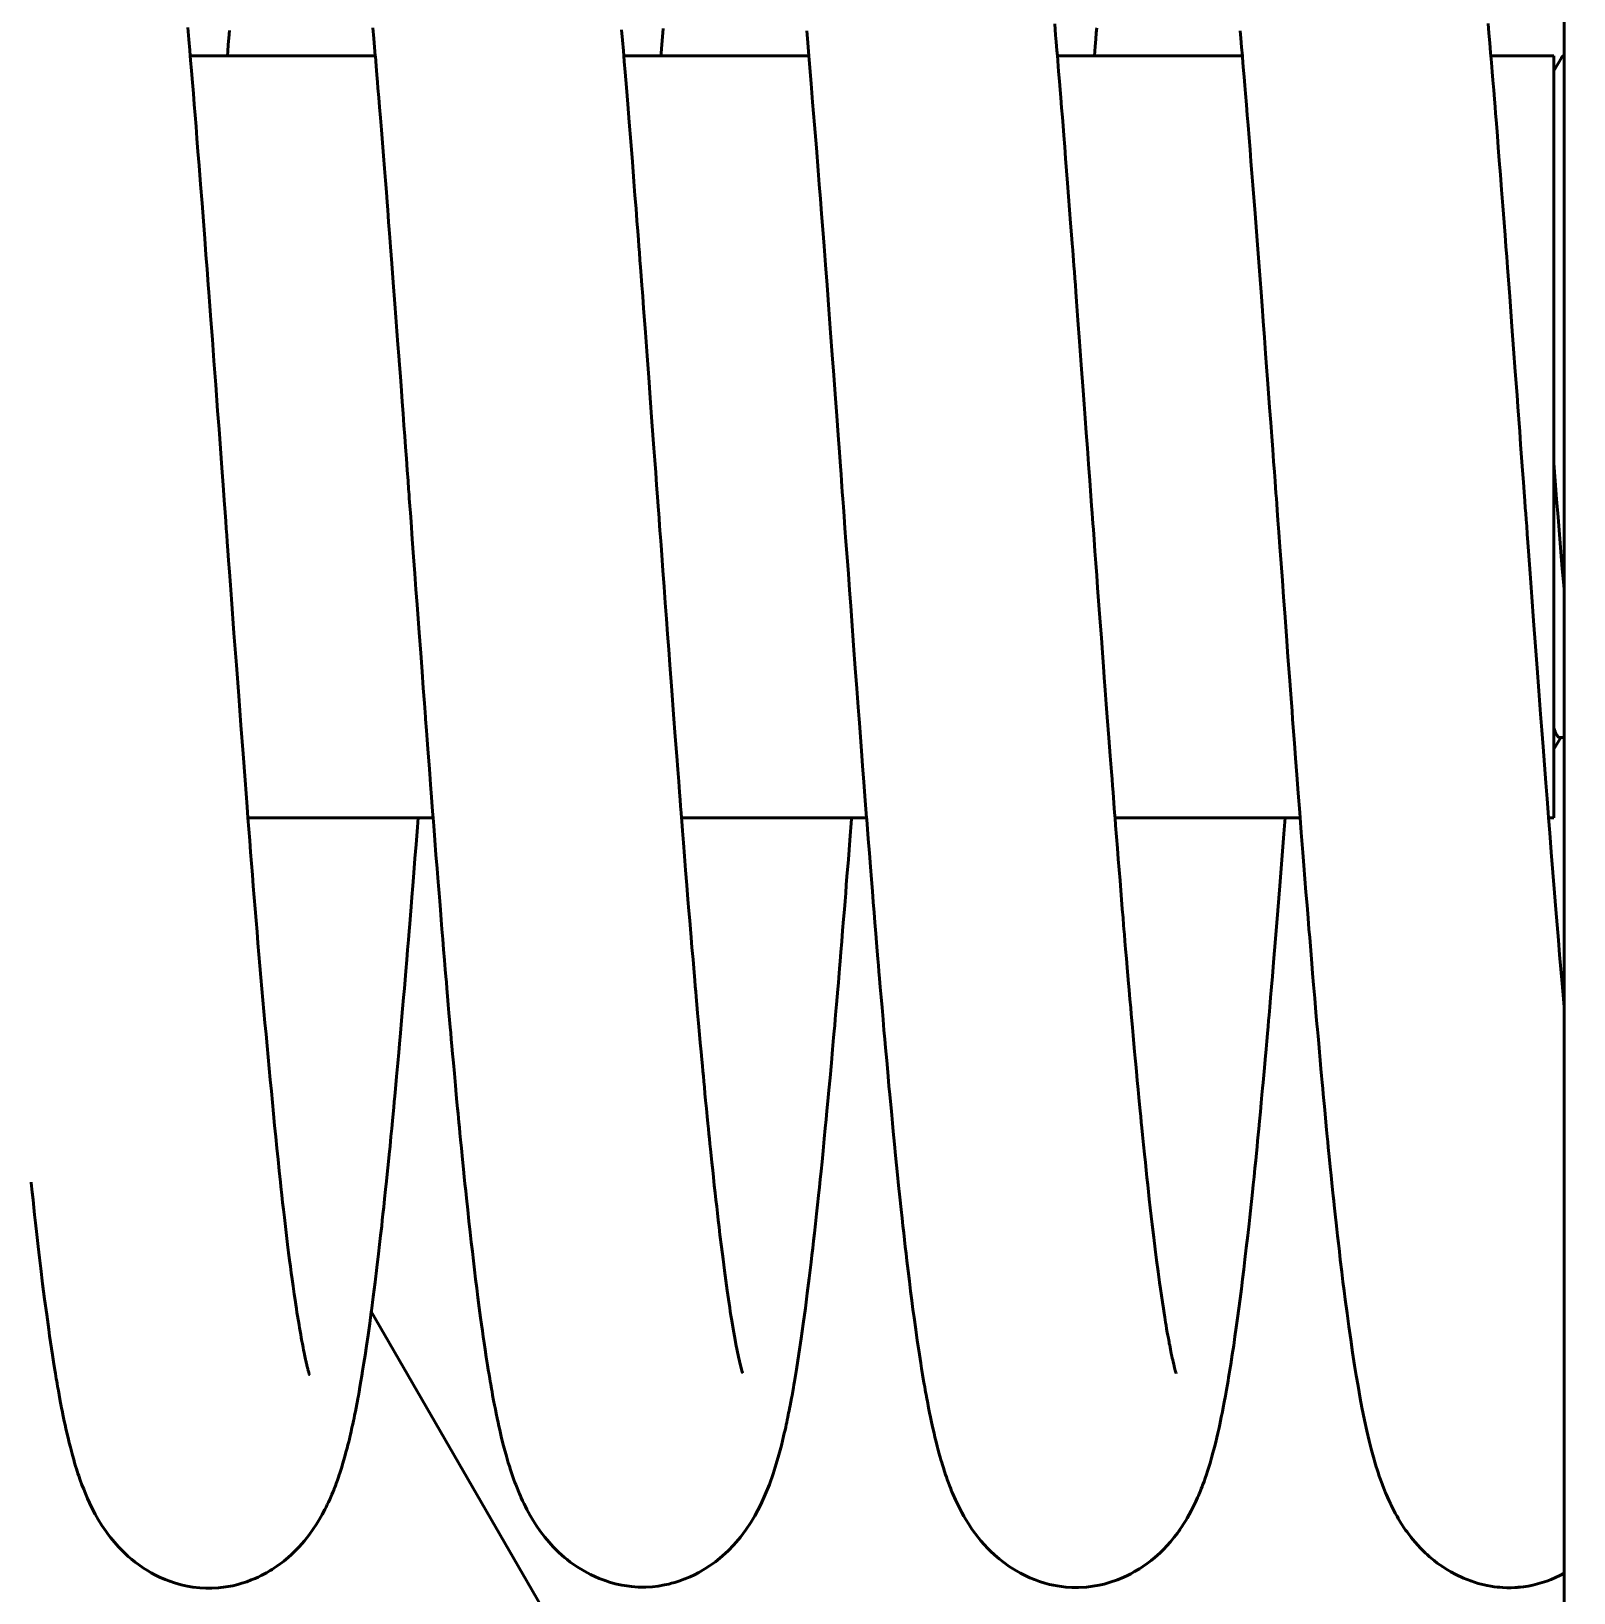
# Model space of a CAD drawing. Header units: millimetres. Extents: x 15 to 415, y 5 to 292.
# Drawn here: x 115.441 to 120.362, y 253.295 to 258.274 of the extents above; entities that cross this region are included whole.
import ezdxf

# ---------------------------------------------------------------- set-up
doc = ezdxf.new("R2010")
doc.units = ezdxf.units.MM
doc.layers.add('Annotations', color=7, linetype='Continuous')
doc.layers.add('Geometries', color=7, linetype='Continuous')
doc.styles.add('Shapr2', font='txt', dxfattribs={"height": 3.3495})
doc.dimstyles.new('ISO-25', dxfattribs={"dimtxt": 2.5, "dimasz": 2.5, "dimexe": 1.25, "dimexo": 0.625, "dimtad": 1, "dimtxsty": 'Standard', "dimcen": 2.5, "dimadec": 0, "dimazin": 0, "dimtfac": 1, "dimtmove": 0, "dimatfit": 3, "dimfxl": 1, "dimarcsym": 0})

# ---------------------------------------------------------------- blocks, each defined once
blk = doc.blocks.new('*D2')
at = {"layer": 'Annotations', "color": 0, "linetype": 'Continuous', "lineweight": 15}
for p, q in [((73.9656, 280.0186), (155.8998, 280.0186)), ((154.6498, 180.5226), (154.6498, 277.5186)), ((77.224, 178.0226), (155.8998, 178.0226))]:
    blk.add_line(p, q, dxfattribs=at)
at = {"layer": 'Annotations', "color": 0}
for points in [[(155.0665, 277.5186), (154.2332, 277.5186), (154.6498, 280.0186)], [(154.2332, 180.5226), (155.0665, 180.5226), (154.6498, 178.0226)]]:
    blk.add_solid(points, dxfattribs=at)
at = {"layer": 'Defpoints', "color": 0}
for p in [(73.3406, 280.0186), (154.6498, 280.0186), (76.599, 178.0226)]:
    blk.add_point(p, dxfattribs=at)
at = {"layer": 'Annotations', "color": 0, "lineweight": 15, "insert": (152.2751, 225.5824), "char_height": 3.3495, "attachment_point": 5, "rotation": 90, "style": 'Shapr2'}
blk.add_mtext('\\A1;102', dxfattribs=at)

msp = doc.modelspace()

# ---------------------------------------------------------------- linework, layer by layer
at = {"layer": 'Geometries', "linetype": 'Continuous', "lineweight": 40}
for p, q in [((120.3308, 262.481), (120.3308, 257.8722)), ((115.9485, 258.196), (116.0668, 258.196)), ((116.0668, 258.196), (116.5386, 258.196)), ((117.3314, 258.196), (117.4496, 258.196)), ((117.4496, 258.196), (117.9215, 258.196)), ((118.7143, 258.196), (118.8324, 258.196)), ((118.8324, 258.196), (119.3044, 258.196)), ((120.0972, 258.196), (120.2983, 258.196)), ((120.322, 258.1891), (120.2982, 258.1483)), ((120.2983, 258.1484), (120.2983, 258.196)), ((120.2983, 256.8973), (120.2983, 258.1484)), ((120.3308, 257.8722), (120.3308, 256.4934)), ((120.2983, 256.0525), (120.2983, 256.8973)), ((120.3308, 256.4934), (120.3308, 256.0227)), ((120.2983, 255.9854), (120.2983, 256.0525)), ((120.2983, 255.9854), (120.32, 256.0227)), ((120.3162, 256.0227), (120.32, 256.0227)), ((120.32, 256.0227), (120.3308, 256.0227)), ((120.3308, 256.0227), (120.3308, 255.1629)), ((120.2983, 255.766), (120.2983, 255.9854)), ((116.1327, 255.766), (116.6752, 255.766)), ((116.6752, 255.766), (116.7231, 255.766)), ((117.5154, 255.766), (118.0579, 255.766)), ((118.0579, 255.766), (118.106, 255.766)), ((118.8983, 255.766), (119.4408, 255.766)), ((119.4408, 255.766), (119.4888, 255.766)), ((120.2812, 255.766), (120.2983, 255.766)), ((120.3308, 255.1629), (120.3308, 253.3577)), ((116.526, 254.1918), (117.8902, 251.8288)), ((120.3308, 253.3577), (120.3308, 251.481))]:
    msp.add_line(p, q, dxfattribs=at)
at = {"layer": 'Geometries', "linetype": 'Continuous', "lineweight": 40, "flags": 128}
for points in [[(115.9485, 258.1963), (115.947, 258.2144), (115.9442, 258.2483), (115.9409, 258.2865)], [(116.0735, 258.2767), (116.0715, 258.2526), (116.0698, 258.232), (116.0679, 258.2098), (116.0668, 258.1965)], [(116.531, 258.2857), (116.534, 258.2508), (116.5363, 258.2241), (116.5386, 258.1961)], [(117.3314, 258.196), (117.3301, 258.2123), (117.3273, 258.246), (117.3245, 258.279)], [(117.4569, 258.2828), (117.4546, 258.2562), (117.4526, 258.2318), (117.4503, 258.2047), (117.4496, 258.1955)], [(117.9147, 258.2757), (117.9169, 258.251), (117.9215, 258.1961)], [(118.7143, 258.1967), (118.7129, 258.2129), (118.7107, 258.2401), (118.7089, 258.2614), (118.7058, 258.2984)], [(118.8398, 258.2856), (118.8384, 258.2688), (118.8368, 258.2493), (118.8349, 258.2262), (118.8324, 258.1961)], [(119.2976, 258.2755), (119.2996, 258.2522), (119.3021, 258.224), (119.3044, 258.196)], [(120.0972, 258.1959), (120.0964, 258.2059), (120.0938, 258.2373), (120.0912, 258.2687), (120.0886, 258.2987)], [(116.0076, 257.4419), (116.0058, 257.4657), (116.0021, 257.5158), (115.9986, 257.5618), (115.9947, 257.6131), (115.9904, 257.6689), (115.9859, 257.7266), (115.9814, 257.7858), (115.9767, 257.8461), (115.9731, 257.8908), (115.9698, 257.9324), (115.9668, 257.9709), (115.9639, 258.0069), (115.9612, 258.0412), (115.9583, 258.0763), (115.9555, 258.1107), (115.9525, 258.1476), (115.9497, 258.1822), (115.9485, 258.1963)], [(116.5386, 258.1961), (116.5388, 258.1946), (116.5414, 258.1634), (116.5437, 258.1358), (116.5456, 258.1124), (116.5472, 258.0929), (116.5497, 258.0632), (116.5522, 258.0325), (116.555, 257.998), (116.5581, 257.96), (116.5614, 257.9182), (116.5647, 257.877), (116.5679, 257.837), (116.571, 257.7982), (116.5739, 257.7612), (116.5764, 257.7294), (116.5782, 257.7053), (116.5798, 257.6858), (116.5813, 257.6658), (116.5831, 257.6427), (116.5851, 257.6165), (116.5874, 257.5872), (116.5915, 257.5333), (116.5961, 257.4728), (116.6011, 257.4057), (116.6044, 257.3632), (116.6077, 257.3183), (116.6109, 257.2755), (116.6136, 257.2397), (116.6158, 257.2102), (116.6176, 257.1858), (116.6196, 257.1585), (116.6219, 257.1275), (116.6245, 257.0928), (116.6272, 257.0557), (116.6301, 257.0168), (116.6326, 256.9831), (116.6351, 256.9483), (116.6378, 256.9122), (116.6405, 256.8749), (116.643, 256.8412), (116.645, 256.8139), (116.6462, 256.7969), (116.6472, 256.7838), (116.6479, 256.7741), (116.649, 256.76), (116.6505, 256.7387), (116.6526, 256.7103), (116.6567, 256.6548), (116.6608, 256.5989), (116.6647, 256.5454), (116.6684, 256.4945), (116.672, 256.4462), (116.6754, 256.4005), (116.6785, 256.3574), (116.6834, 256.2913), (116.6878, 256.2324), (116.6917, 256.1801), (116.6953, 256.1318), (116.6987, 256.0868), (116.6991, 256.0806)], [(117.3906, 257.4424), (117.389, 257.4635), (117.3866, 257.4945), (117.3846, 257.5216), (117.3828, 257.5448), (117.381, 257.5694), (117.3795, 257.588), (117.378, 257.6089), (117.3758, 257.6366), (117.3733, 257.6699), (117.3703, 257.7087), (117.367, 257.7511), (117.3636, 257.7952), (117.3587, 257.8576), (117.3536, 257.9226), (117.3487, 257.9846), (117.344, 258.042), (117.3398, 258.0945), (117.3357, 258.144), (117.3329, 258.178), (117.3314, 258.196)], [(117.9215, 258.1961), (117.9226, 258.1832), (117.9289, 258.1081), (117.9338, 258.0484), (117.9397, 257.9759), (117.9456, 257.9025), (117.9514, 257.8298), (117.9549, 257.7855), (117.9584, 257.7402), (117.9621, 257.6925), (117.966, 257.6423), (117.9701, 257.5889), (117.9746, 257.5296), (117.9796, 257.4642), (117.9854, 257.3868), (117.991, 257.3125), (117.9962, 257.2426), (118.0011, 257.1773), (118.0056, 257.1167), (118.0107, 257.0476), (118.0152, 256.9861), (118.0191, 256.9325), (118.0225, 256.887), (118.0243, 256.8626), (118.0258, 256.8413), (118.0272, 256.8233), (118.0284, 256.8061), (118.03, 256.7838), (118.0319, 256.7584), (118.0342, 256.7271), (118.0369, 256.69), (118.0401, 256.6469), (118.0437, 256.5979), (118.0476, 256.5448), (118.0514, 256.4925), (118.0551, 256.4424), (118.0586, 256.3947), (118.0645, 256.3153), (118.0699, 256.2433), (118.0747, 256.1785), (118.0791, 256.1192), (118.082, 256.081)], [(118.7733, 257.4436), (118.7718, 257.4642), (118.7701, 257.4868), (118.7685, 257.5076), (118.7671, 257.5266), (118.7658, 257.5437), (118.7646, 257.559), (118.7633, 257.576), (118.7617, 257.598), (118.7596, 257.625), (118.7568, 257.6621), (118.7535, 257.705), (118.7502, 257.7479), (118.7469, 257.7895), (118.7438, 257.8297), (118.7408, 257.8685), (118.7378, 257.9056), (118.735, 257.9418), (118.7325, 257.973), (118.7303, 258.0006), (118.7279, 258.0306), (118.7252, 258.0636), (118.7233, 258.0874), (118.721, 258.1148), (118.7185, 258.1456), (118.7157, 258.1798), (118.7143, 258.1967)], [(119.3044, 258.196), (119.3048, 258.1912), (119.3075, 258.1593), (119.31, 258.1295), (119.3123, 258.1018), (119.3144, 258.0763), (119.3174, 258.0395), (119.32, 258.0072), (119.3227, 257.9745), (119.3259, 257.9343), (119.3289, 257.8976), (119.3319, 257.8595), (119.3349, 257.8214), (119.3379, 257.7834), (119.3449, 257.6937), (119.3515, 257.6073), (119.3579, 257.5243), (119.361, 257.4832), (119.3641, 257.4423), (119.3674, 257.3984), (119.371, 257.35), (119.375, 257.2974), (119.3787, 257.247), (119.3819, 257.2046), (119.3849, 257.1637), (119.3881, 257.1205), (119.3915, 257.0748), (119.395, 257.0268), (119.3984, 256.9819), (119.4014, 256.9403), (119.4042, 256.9028), (119.4066, 256.8693), (119.4088, 256.84), (119.4103, 256.8199), (119.4116, 256.8016), (119.4129, 256.7841), (119.4141, 256.7672), (119.4156, 256.7476), (119.4179, 256.7159), (119.4207, 256.677), (119.4241, 256.6306), (119.4281, 256.5771), (119.4321, 256.5226), (119.4359, 256.4703), (119.4396, 256.4204), (119.445, 256.347), (119.45, 256.2793), (119.4547, 256.2172), (119.4589, 256.1604), (119.4629, 256.1064), (119.4648, 256.0811)], [(120.2812, 255.7658), (120.2799, 255.7828), (120.2764, 255.8271), (120.2725, 255.8778), (120.2681, 255.9354), (120.2637, 255.9924), (120.2596, 256.0463), (120.2558, 256.097), (120.2502, 256.1716), (120.2448, 256.2435), (120.2396, 256.313), (120.2336, 256.394), (120.2279, 256.4712), (120.2224, 256.5455), (120.2172, 256.617), (120.2152, 256.6443), (120.2132, 256.6711), (120.2114, 256.6959), (120.2098, 256.7176), (120.2084, 256.7362), (120.2071, 256.7543), (120.2054, 256.777), (120.2034, 256.8045), (120.201, 256.8368), (120.1983, 256.8739), (120.1953, 256.9155), (120.1922, 256.9572), (120.1892, 256.9979), (120.1863, 257.0376), (120.1834, 257.0763), (120.1807, 257.114), (120.1751, 257.1895), (120.1698, 257.2614), (120.1645, 257.3325), (120.1573, 257.4283), (120.1504, 257.5208), (120.1478, 257.5551), (120.1452, 257.5883), (120.1425, 257.6237), (120.1395, 257.6642), (120.1354, 257.7176), (120.1314, 257.7689), (120.1277, 257.817), (120.1241, 257.8619), (120.1209, 257.9035), (120.118, 257.9402), (120.1158, 257.9677), (120.1139, 257.9915), (120.1123, 258.0118), (120.1105, 258.0331), (120.1085, 258.0579), (120.1062, 258.0863), (120.1037, 258.1181), (120.1014, 258.1454), (120.099, 258.1748), (120.0972, 258.1959)], [(120.322, 258.1891), (120.3222, 258.1895), (120.3237, 258.1918), (120.3253, 258.1936), (120.3268, 258.1949), (120.3283, 258.1957), (120.3298, 258.196)], [(116.1326, 255.7664), (116.1299, 255.8018), (116.1233, 255.8868), (116.1169, 255.9705), (116.11, 256.0615), (116.1029, 256.1554), (116.0956, 256.253), (116.0879, 256.3555), (116.0799, 256.4636), (116.0766, 256.5082), (116.0736, 256.5502), (116.0708, 256.5871), (116.0685, 256.619), (116.0665, 256.6459), (116.0649, 256.6677), (116.0633, 256.6893), (116.0616, 256.7123), (116.0596, 256.7394), (116.0567, 256.7789), (116.0532, 256.8265), (116.0492, 256.8819), (116.0446, 256.9444), (116.0401, 257.0057), (116.0358, 257.064), (116.0296, 257.1472), (116.024, 257.2231), (116.0189, 257.2918), (116.0142, 257.3542), (116.0099, 257.4122), (116.0076, 257.4419)], [(117.5154, 255.7666), (117.5142, 255.7821), (117.5125, 255.8031), (117.5109, 255.8242), (117.5091, 255.8477), (117.5064, 255.8821), (117.5035, 255.9206), (117.5002, 255.963), (117.4954, 256.0258), (117.4902, 256.0957), (117.4844, 256.1725), (117.4782, 256.2546), (117.4747, 256.3027), (117.471, 256.3516), (117.4674, 256.4013), (117.4636, 256.4518), (117.4598, 256.5031), (117.456, 256.5551), (117.4524, 256.6039), (117.4501, 256.6354), (117.4482, 256.6616), (117.4467, 256.6824), (117.4455, 256.6979), (117.4449, 256.7063), (117.4444, 256.7127), (117.4438, 256.7221), (117.4428, 256.7351), (117.4411, 256.7588), (117.4388, 256.7894), (117.4361, 256.8268), (117.4331, 256.8674), (117.4302, 256.9066), (117.4274, 256.9446), (117.4212, 257.0289), (117.4156, 257.1059), (117.4108, 257.1708), (117.4057, 257.2398), (117.4002, 257.3136), (117.3943, 257.3919), (117.3916, 257.4285), (117.3906, 257.4424)], [(118.8983, 255.7665), (118.8978, 255.7728), (118.896, 255.7959), (118.8946, 255.8142), (118.8933, 255.8303), (118.8919, 255.8482), (118.8904, 255.868), (118.8887, 255.8897), (118.8869, 255.9134), (118.8831, 255.9635), (118.8787, 256.0212), (118.8737, 256.0868), (118.8705, 256.1292), (118.8672, 256.1736), (118.8641, 256.214), (118.8615, 256.2489), (118.8582, 256.2928), (118.8548, 256.3398), (118.851, 256.3906), (118.847, 256.4449), (118.8429, 256.4998), (118.8401, 256.5389), (118.8372, 256.578), (118.8343, 256.6171), (118.8316, 256.6543), (118.8293, 256.6852), (118.8279, 256.7048), (118.8267, 256.7203), (118.8255, 256.7375), (118.8237, 256.7616), (118.8214, 256.7927), (118.8178, 256.8421), (118.814, 256.8943), (118.8103, 256.9447), (118.8067, 256.9934), (118.8032, 257.0404), (118.7999, 257.0856), (118.7967, 257.1291), (118.7907, 257.2107), (118.7852, 257.2852), (118.7801, 257.3526), (118.7757, 257.4123), (118.7733, 257.4436)], [(120.3308, 256.4932), (120.3295, 256.508), (120.325, 256.5603), (120.3205, 256.6141), (120.316, 256.6692), (120.3114, 256.7255), (120.3068, 256.7829), (120.3023, 256.8412), (120.2982, 256.8973)], [(116.6991, 256.0806), (116.7018, 256.0451), (116.7041, 256.0147), (116.7062, 255.9863), (116.7082, 255.96), (116.7101, 255.9354), (116.7123, 255.9069), (116.7149, 255.8724), (116.718, 255.8319), (116.7215, 255.7867), (116.7231, 255.766)], [(118.082, 256.081), (118.0828, 256.0697), (118.0863, 256.0233), (118.0896, 255.9798), (118.0932, 255.9326), (118.0972, 255.8796), (118.1017, 255.8214), (118.106, 255.7661)], [(119.4648, 256.0811), (119.4668, 256.0545), (119.4706, 256.0046), (119.4742, 255.9567), (119.4783, 255.903), (119.4827, 255.8452), (119.4875, 255.7833), (119.4888, 255.766)], [(120.3162, 256.0227), (120.3146, 256.023), (120.313, 256.0239), (120.3113, 256.0253), (120.3095, 256.0273), (120.3077, 256.0299), (120.3057, 256.0333), (120.3038, 256.0373), (120.3018, 256.042), (120.3, 256.0473), (120.2983, 256.0533)], [(116.526, 254.1916), (116.5263, 254.1941), (116.5321, 254.2386), (116.5382, 254.2863), (116.5438, 254.3328), (116.549, 254.3762), (116.5524, 254.4058), (116.5557, 254.4349), (116.5591, 254.4648), (116.5611, 254.4832), (116.5632, 254.5026), (116.5657, 254.5252), (116.5684, 254.5512), (116.5716, 254.5817), (116.5744, 254.6078), (116.5766, 254.6298), (116.5788, 254.6506), (116.5808, 254.6706), (116.583, 254.6926), (116.5856, 254.7195), (116.5887, 254.7501), (116.5912, 254.7761), (116.5935, 254.8001), (116.5956, 254.8221), (116.5975, 254.8424), (116.5993, 254.861), (116.601, 254.8793), (116.6031, 254.9019), (116.6067, 254.9419), (116.6106, 254.9843), (116.6136, 255.0181), (116.6161, 255.0458), (116.6191, 255.0801), (116.6226, 255.12), (116.6259, 255.1578), (116.6289, 255.193), (116.6314, 255.2221), (116.6337, 255.2494), (116.6361, 255.2779), (116.639, 255.3131), (116.6417, 255.3455), (116.6443, 255.3775), (116.6466, 255.4051), (116.6485, 255.4285), (116.6507, 255.4563), (116.6529, 255.4828), (116.6553, 255.5131), (116.6582, 255.549), (116.6615, 255.5906), (116.6651, 255.6369), (116.6686, 255.6809), (116.6729, 255.7361), (116.6752, 255.7668)], [(116.7231, 255.766), (116.7251, 255.7409), (116.7286, 255.6949), (116.7323, 255.6488), (116.7357, 255.6049), (116.7381, 255.575), (116.7402, 255.5491), (116.742, 255.5261), (116.744, 255.5008), (116.7463, 255.4726), (116.7488, 255.4416), (116.7513, 255.4115), (116.7539, 255.3797), (116.7566, 255.3461), (116.7595, 255.312), (116.7619, 255.2831), (116.7638, 255.2601), (116.7653, 255.2426), (116.7671, 255.2218), (116.7691, 255.1977), (116.7714, 255.1705), (116.7737, 255.1445), (116.7756, 255.1225), (116.7776, 255.0992), (116.7792, 255.081), (116.781, 255.0609), (116.783, 255.0385), (116.7852, 255.0136), (116.7878, 254.9847), (116.7908, 254.9512), (116.7943, 254.9133), (116.7969, 254.8843), (116.7992, 254.8598), (116.8011, 254.8398), (116.8026, 254.8238), (116.804, 254.8089), (116.8054, 254.7946), (116.8069, 254.7785), (116.8086, 254.7613), (116.8107, 254.7394), (116.8133, 254.7126), (116.8169, 254.6769), (116.8199, 254.6464), (116.8224, 254.6221), (116.8247, 254.5996), (116.827, 254.5772), (116.8295, 254.5532), (116.8334, 254.5169), (116.8374, 254.4804), (116.8413, 254.445), (116.8449, 254.4131), (116.8482, 254.3841), (116.8517, 254.3536), (116.8552, 254.3249), (116.8587, 254.2956), (116.8622, 254.2671), (116.8661, 254.2366), (116.8703, 254.2044), (116.8745, 254.1724), (116.8775, 254.1509), (116.8803, 254.1307), (116.883, 254.1115), (116.8858, 254.0921), (116.8889, 254.0712), (116.8927, 254.0466), (116.8967, 254.0212), (116.8991, 254.0059), (116.9016, 253.9911), (116.9037, 253.9784), (116.9054, 253.9688), (116.9067, 253.9608), (116.9081, 253.9532), (116.9094, 253.9458), (116.911, 253.937), (116.913, 253.9258), (116.9161, 253.9089), (116.9192, 253.8931), (116.9216, 253.8808), (116.9243, 253.8673), (116.9273, 253.8526), (116.9304, 253.8381), (116.933, 253.8263), (116.9355, 253.8153), (116.938, 253.8045), (116.9406, 253.7932), (116.9438, 253.7801), (116.9478, 253.7644), (116.9518, 253.7493), (116.9556, 253.7354), (116.9593, 253.7224), (116.9629, 253.7102), (116.9664, 253.6988), (116.97, 253.6873), (116.9743, 253.6744), (116.9774, 253.6654), (116.9809, 253.6557), (116.9842, 253.6467), (116.9866, 253.6402), (116.9886, 253.635), (116.9907, 253.6299), (116.994, 253.6217), (116.9983, 253.6113), (117.0015, 253.6041), (117.0042, 253.5978), (117.0087, 253.5881), (117.0133, 253.5786), (117.0174, 253.5702), (117.0224, 253.5605), (117.0328, 253.5415), (117.0423, 253.5255), (117.0528, 253.509), (117.065, 253.4915), (117.0792, 253.4727), (117.0928, 253.4564), (117.0992, 253.4493), (117.1058, 253.4421), (117.1132, 253.4345), (117.1233, 253.4248), (117.1336, 253.4153), (117.1423, 253.4079), (117.1503, 253.4013), (117.1608, 253.3932), (117.1822, 253.3782), (117.2057, 253.3639), (117.2256, 253.3533), (117.2531, 253.3409), (117.2715, 253.3341), (117.2859, 253.3294), (117.3038, 253.3244), (117.3251, 253.3197), (117.3407, 253.3171), (117.3554, 253.3153), (117.3777, 253.3137), (117.4019, 253.3136), (117.423, 253.3149), (117.4413, 253.317), (117.4612, 253.3204), (117.4749, 253.3234), (117.4837, 253.3257), (117.4942, 253.3286), (117.5074, 253.3327), (117.5262, 253.3396), (117.5432, 253.3467), (117.5564, 253.3529), (117.5706, 253.3602), (117.5902, 253.3716), (117.605, 253.3811), (117.6238, 253.3946), (117.6375, 253.4054), (117.6642, 253.4293), (117.6825, 253.4481), (117.7032, 253.4724), (117.7211, 253.4963), (117.7362, 253.519), (117.7492, 253.5406), (117.7682, 253.5767), (117.7828, 253.6087), (117.7958, 253.6409), (117.8078, 253.6749), (117.8179, 253.7066), (117.826, 253.7351), (117.834, 253.7654), (117.8413, 253.7952), (117.8434, 253.8042), (117.8456, 253.8138), (117.8477, 253.8233), (117.8494, 253.8315), (117.851, 253.8385), (117.8528, 253.8473), (117.8546, 253.8558), (117.856, 253.8626), (117.8572, 253.8687), (117.8585, 253.8752), (117.8601, 253.8833), (117.862, 253.893), (117.8642, 253.9046), (117.8663, 253.9159), (117.8679, 253.9247), (117.8691, 253.9312), (117.8702, 253.9374), (117.8713, 253.9438), (117.8725, 253.9504), (117.8738, 253.958), (117.8757, 253.9691), (117.8778, 253.9819), (117.88, 253.9948), (117.8821, 254.0077), (117.8899, 254.0575), (117.8972, 254.1064), (117.9037, 254.1531), (117.9105, 254.2028), (117.9167, 254.251), (117.9226, 254.2983), (117.9289, 254.3501), (117.9315, 254.3724), (117.9341, 254.3945), (117.9367, 254.4172), (117.9395, 254.4421), (117.9428, 254.4714), (117.9463, 254.5033), (117.9494, 254.5327), (117.9525, 254.5621), (117.9553, 254.5885), (117.9579, 254.6132), (117.9606, 254.6397), (117.9636, 254.6693), (117.9671, 254.7043), (117.9709, 254.7433), (117.9741, 254.7767), (117.9768, 254.804), (117.9794, 254.8321), (117.9823, 254.8625), (117.9855, 254.8976), (117.9892, 254.9377), (117.9935, 254.9855), (117.9973, 255.0281), (118.0007, 255.0657), (118.0024, 255.0859), (118.0041, 255.1046), (118.0058, 255.1244), (118.0079, 255.1494), (118.0098, 255.171), (118.0119, 255.1955), (118.0139, 255.2197), (118.0157, 255.2403), (118.0171, 255.2575), (118.0183, 255.2711), (118.0195, 255.2855), (118.0214, 255.3094), (118.0238, 255.3383), (118.0266, 255.3722), (118.0294, 255.4067), (118.0324, 255.4431), (118.0349, 255.4744), (118.0371, 255.501), (118.0391, 255.5266), (118.0412, 255.5524), (118.0433, 255.5794), (118.0476, 255.6337), (118.0524, 255.6949), (118.0577, 255.7628), (118.0579, 255.7659)], [(117.71, 253.9967), (117.7099, 253.9968), (117.7098, 253.9973), (117.7096, 253.998), (117.7089, 254.0001), (117.7079, 254.0035), (117.7066, 254.0083), (117.7035, 254.0202), (117.7003, 254.0338), (117.6971, 254.0479), (117.693, 254.0679), (117.689, 254.0882), (117.6852, 254.1083), (117.6812, 254.131), (117.6756, 254.164), (117.6732, 254.1791), (117.6711, 254.1927), (117.6691, 254.2055), (117.6672, 254.2183), (117.6652, 254.2314), (117.6611, 254.2597), (117.6567, 254.2916), (117.6524, 254.3235), (117.6478, 254.3591), (117.6428, 254.398), (117.6381, 254.4369), (117.6352, 254.4608), (117.6325, 254.4838), (117.63, 254.5058), (117.6276, 254.5272), (117.6251, 254.5487), (117.6227, 254.571), (117.6201, 254.5944), (117.6173, 254.6206), (117.6149, 254.6425), (117.6123, 254.6671), (117.6099, 254.6902), (117.6078, 254.7103), (117.6061, 254.7274), (117.6045, 254.7432), (117.6029, 254.7587), (117.6014, 254.7742), (117.5996, 254.792), (117.5974, 254.8142), (117.5949, 254.8399), (117.5925, 254.8648), (117.5903, 254.8872), (117.5884, 254.9071), (117.5867, 254.9251), (117.5851, 254.9427), (117.5836, 254.9585), (117.582, 254.9752), (117.5801, 254.9958), (117.5779, 255.0205), (117.5753, 255.0485), (117.5729, 255.0753), (117.5697, 255.1117), (117.5668, 255.1435), (117.5644, 255.171), (117.5623, 255.1956), (117.5607, 255.2131), (117.5594, 255.229), (117.5577, 255.2484), (117.5556, 255.2734), (117.5521, 255.3141), (117.5488, 255.353), (117.5462, 255.3846), (117.544, 255.4111), (117.5416, 255.4391), (117.5391, 255.4702), (117.5361, 255.5063), (117.5324, 255.5517), (117.5286, 255.5993), (117.525, 255.6441), (117.5217, 255.6863), (117.5186, 255.7254), (117.5162, 255.7562), (117.5154, 255.7666)], [(118.106, 255.7661), (118.1064, 255.7611), (118.1112, 255.699), (118.1148, 255.6539), (118.1182, 255.6106), (118.1214, 255.5701), (118.1244, 255.5325), (118.1272, 255.4975), (118.1299, 255.4643), (118.1325, 255.4324), (118.1354, 255.397), (118.1377, 255.369), (118.14, 255.3411), (118.142, 255.3167), (118.1437, 255.2958), (118.1453, 255.2766), (118.1472, 255.2537), (118.1496, 255.2264), (118.1522, 255.1947), (118.1551, 255.1613), (118.1584, 255.1231), (118.1613, 255.0897), (118.1639, 255.0607), (118.1663, 255.0333), (118.1681, 255.0129), (118.1699, 254.9922), (118.1721, 254.9684), (118.1745, 254.9413), (118.1773, 254.911), (118.1798, 254.884), (118.1819, 254.8616), (118.1837, 254.8416), (118.1859, 254.8187), (118.1884, 254.7927), (118.1909, 254.7658), (118.1948, 254.7259), (118.1983, 254.6902), (118.2014, 254.659), (118.2045, 254.6285), (118.2081, 254.5936), (118.212, 254.5564), (118.2161, 254.5179), (118.2191, 254.4901), (118.2217, 254.4658), (118.2243, 254.443), (118.2268, 254.4204), (118.2293, 254.3986), (118.2317, 254.3774), (118.2345, 254.3538), (118.2382, 254.3222), (118.2422, 254.2893), (118.2463, 254.257), (118.2501, 254.227), (118.2538, 254.199), (118.2573, 254.1727), (118.2626, 254.1347), (118.2675, 254.1002), (118.2722, 254.0688), (118.2742, 254.0553), (118.2764, 254.0416), (118.2786, 254.0273), (118.2813, 254.0104), (118.2844, 253.9915), (118.2878, 253.9717), (118.2896, 253.9611), (118.2913, 253.9516), (118.2928, 253.943), (118.2942, 253.935), (118.2956, 253.9277), (118.2968, 253.9208), (118.298, 253.9143), (118.2996, 253.9063), (118.3037, 253.8847), (118.3068, 253.8691), (118.3096, 253.8557), (118.3131, 253.8393), (118.3173, 253.8203), (118.3209, 253.8041), (118.324, 253.7911), (118.3274, 253.7772), (118.331, 253.7631), (118.3343, 253.7503), (118.3376, 253.7383), (118.3387, 253.7341), (118.3405, 253.728), (118.3429, 253.7195), (118.3454, 253.7111), (118.3476, 253.7039), (118.3498, 253.6966), (118.3517, 253.6905), (118.3535, 253.6849), (118.3556, 253.6786), (118.3578, 253.672), (118.3603, 253.6649), (118.3633, 253.6563), (118.367, 253.6462), (118.3704, 253.6371), (118.3724, 253.632), (118.3741, 253.6278), (118.376, 253.6231), (118.3782, 253.6177), (118.3811, 253.6107), (118.3841, 253.6038), (118.3862, 253.599), (118.3895, 253.5915), (118.3944, 253.5812), (118.3997, 253.5704), (118.4052, 253.5595), (118.4098, 253.5509), (118.416, 253.5399), (118.4221, 253.5293), (118.4318, 253.5137), (118.4419, 253.4985), (118.4523, 253.4842), (118.4629, 253.4704), (118.4705, 253.4611), (118.4811, 253.4489), (118.4925, 253.4368), (118.5014, 253.4279), (118.5139, 253.4162), (118.5285, 253.4036), (118.5422, 253.3928), (118.5609, 253.3795), (118.5769, 253.3692), (118.5971, 253.3577), (118.614, 253.3491), (118.6267, 253.3433), (118.6412, 253.3373), (118.6574, 253.3315), (118.6739, 253.3263), (118.6891, 253.3223), (118.7018, 253.3194), (118.7138, 253.3171), (118.7409, 253.3135), (118.761, 253.3121), (118.782, 253.312), (118.8078, 253.3135), (118.8279, 253.316), (118.848, 253.3197), (118.8634, 253.3233), (118.8832, 253.3289), (118.9064, 253.3371), (118.9265, 253.3454), (118.9383, 253.3509), (118.9484, 253.3561), (118.9609, 253.3629), (118.9764, 253.3722), (118.9872, 253.3792), (119.0007, 253.3887), (119.0132, 253.3982), (119.0254, 253.4082), (119.0419, 253.423), (119.0535, 253.4343), (119.0634, 253.4447), (119.0753, 253.4581), (119.0872, 253.4726), (119.0925, 253.4794), (119.0973, 253.4859), (119.1015, 253.4917), (119.1035, 253.4945), (119.1053, 253.4971), (119.1074, 253.5001), (119.1102, 253.5044), (119.1182, 253.5165), (119.1237, 253.5255), (119.1286, 253.5338), (119.135, 253.545), (119.1414, 253.5568), (119.1469, 253.5676), (119.1522, 253.5783), (119.1559, 253.5863), (119.1616, 253.5989), (119.1643, 253.605), (119.1667, 253.6107), (119.1696, 253.6178), (119.1732, 253.6266), (119.176, 253.6338), (119.1778, 253.6386), (119.1795, 253.6431), (119.1822, 253.6503), (119.1859, 253.661), (119.1899, 253.6727), (119.1935, 253.6837), (119.1966, 253.6931), (119.2014, 253.7092), (119.2062, 253.7257), (119.2107, 253.7421), (119.2153, 253.7595), (119.2194, 253.7757), (119.2229, 253.7902), (119.2263, 253.8047), (119.2281, 253.813), (119.2301, 253.8217), (119.2323, 253.8316), (119.2348, 253.8437), (119.2373, 253.8553), (119.2391, 253.8644), (119.2407, 253.8725), (119.2435, 253.8864), (119.2467, 253.9033), (119.2504, 253.923), (119.254, 253.9427), (119.2569, 253.9596), (119.2588, 253.9709), (119.2607, 253.9819), (119.2626, 253.9934), (119.2648, 254.0068), (119.2675, 254.0237), (119.2724, 254.0549), (119.2768, 254.0841), (119.2809, 254.1125), (119.2851, 254.1415), (119.2892, 254.1712), (119.2932, 254.2016), (119.2973, 254.2326), (119.3014, 254.2643), (119.3053, 254.2956), (119.3089, 254.3257), (119.3128, 254.3585), (119.3171, 254.3948), (119.3216, 254.4341), (119.3257, 254.4714), (119.3281, 254.4927), (119.3303, 254.5132), (119.3324, 254.533), (119.3345, 254.5527), (119.3366, 254.5729), (119.339, 254.5961), (119.3417, 254.6214), (119.3444, 254.6488), (119.347, 254.674), (119.3492, 254.6967), (119.3512, 254.7171), (119.3532, 254.7366), (119.355, 254.7554), (119.3569, 254.7751), (119.3592, 254.7994), (119.362, 254.8285), (119.3647, 254.8576), (119.367, 254.8828), (119.369, 254.9041), (119.3707, 254.9224), (119.3728, 254.9456), (119.3749, 254.9689), (119.3773, 254.9954), (119.3803, 255.0291), (119.3825, 255.054), (119.3847, 255.0791), (119.3866, 255.1013), (119.3883, 255.1204), (119.3897, 255.1373), (119.3919, 255.1623), (119.3945, 255.1931), (119.3975, 255.228), (119.4002, 255.2605), (119.4028, 255.2913), (119.405, 255.3187), (119.407, 255.3428), (119.4123, 255.4065), (119.4175, 255.4708), (119.4238, 255.5499), (119.4304, 255.6327), (119.4368, 255.7148), (119.4408, 255.7661)], [(119.0933, 253.9951), (119.0932, 253.9953), (119.093, 253.9959), (119.093, 253.996), (119.093, 253.9961), (119.0928, 253.9966), (119.0925, 253.9976), (119.0916, 254.0007), (119.0905, 254.0043), (119.0895, 254.0082), (119.0883, 254.0128), (119.0869, 254.0181), (119.0854, 254.0246), (119.0837, 254.0317), (119.0823, 254.0379), (119.081, 254.0438), (119.0797, 254.0498), (119.0779, 254.0583), (119.0753, 254.0707), (119.0738, 254.0782), (119.0726, 254.0846), (119.0715, 254.0901), (119.0705, 254.0953), (119.0696, 254.1006), (119.0684, 254.1069), (119.0669, 254.1153), (119.0651, 254.1252), (119.063, 254.1373), (119.0611, 254.1484), (119.0596, 254.1576), (119.0582, 254.166), (119.0569, 254.1743), (119.0548, 254.1871), (119.0525, 254.202), (119.0495, 254.2216), (119.0463, 254.2436), (119.0432, 254.2649), (119.0404, 254.285), (119.0357, 254.3199), (119.0309, 254.3563), (119.0265, 254.3911), (119.0219, 254.4281), (119.0169, 254.4701), (119.0139, 254.496), (119.0107, 254.5233), (119.0077, 254.5501), (119.0051, 254.5741), (119.0026, 254.5965), (119.0002, 254.6193), (118.9976, 254.643), (118.9951, 254.6674), (118.9923, 254.6942), (118.9892, 254.724), (118.986, 254.7555), (118.9838, 254.7775), (118.982, 254.7963), (118.9802, 254.814), (118.9784, 254.8324), (118.9765, 254.8521), (118.9744, 254.8745), (118.9719, 254.9002), (118.9692, 254.9292), (118.9666, 254.957), (118.9644, 254.9805), (118.9626, 255.0005), (118.9607, 255.0213), (118.9585, 255.0456), (118.956, 255.0725), (118.9538, 255.0976), (118.9518, 255.1203), (118.95, 255.1405), (118.9483, 255.16), (118.9458, 255.1877), (118.9433, 255.2166), (118.9405, 255.2498), (118.9371, 255.2889), (118.9346, 255.3183), (118.9321, 255.3481), (118.93, 255.3736), (118.9282, 255.3946), (118.9269, 255.411), (118.9258, 255.4241), (118.9239, 255.4473), (118.9216, 255.4746), (118.9191, 255.5056), (118.9167, 255.5348), (118.9142, 255.5666), (118.9115, 255.6002), (118.9087, 255.6345), (118.9059, 255.6696), (118.9031, 255.7055), (118.9002, 255.7415), (118.8983, 255.7665)], [(119.4888, 255.766), (119.4924, 255.72), (119.4974, 255.6563), (119.5007, 255.6143), (119.5041, 255.5719), (119.5074, 255.5295), (119.5108, 255.4876), (119.5141, 255.4469), (119.517, 255.4111), (119.5192, 255.3843), (119.5214, 255.3575), (119.5237, 255.33), (119.526, 255.3019), (119.5286, 255.2705), (119.5317, 255.2337), (119.5353, 255.1917), (119.5379, 255.1605), (119.5403, 255.1329), (119.5423, 255.1099), (119.5439, 255.0911), (119.5458, 255.0705), (119.5479, 255.0466), (119.5502, 255.0196), (119.5525, 254.9939), (119.555, 254.9665), (119.5571, 254.9432), (119.559, 254.9226), (119.5608, 254.9032), (119.5625, 254.885), (119.5643, 254.865), (119.5662, 254.8454), (119.5683, 254.8222), (119.5708, 254.7959), (119.5732, 254.7712), (119.5752, 254.7503), (119.5769, 254.7332), (119.5787, 254.7148), (119.5806, 254.6958), (119.5825, 254.6761), (119.5848, 254.6531), (119.5876, 254.6259), (119.59, 254.6021), (119.5923, 254.5803), (119.5943, 254.5614), (119.596, 254.5455), (119.5975, 254.5313), (119.5995, 254.512), (119.6016, 254.4934), (119.6036, 254.4745), (119.6058, 254.4549), (119.6081, 254.4339), (119.6109, 254.4099), (119.6139, 254.3831), (119.617, 254.3568), (119.6216, 254.3186), (119.6255, 254.2868), (119.629, 254.2584), (119.6326, 254.2304), (119.6383, 254.1873), (119.6441, 254.1447), (119.65, 254.1035), (119.6562, 254.0612), (119.6626, 254.02), (119.6677, 253.9887), (119.6734, 253.9556), (119.6807, 253.9145), (119.6861, 253.8864), (119.6942, 253.846), (119.7016, 253.8122), (119.7091, 253.7803), (119.7166, 253.7505), (119.725, 253.72), (119.7272, 253.7122), (119.7295, 253.7046), (119.7318, 253.697), (119.7343, 253.6889), (119.7376, 253.6788), (119.7413, 253.6676), (119.745, 253.6571), (119.7482, 253.6482), (119.7503, 253.6424), (119.7524, 253.6369), (119.7548, 253.6306), (119.7582, 253.6221), (119.7615, 253.614), (119.7641, 253.6079), (119.7672, 253.6008), (119.7714, 253.5911), (119.7745, 253.5846), (119.7768, 253.5796), (119.779, 253.575), (119.7814, 253.5702), (119.7844, 253.5642), (119.788, 253.5573), (119.7923, 253.5492), (119.7951, 253.5441), (119.7978, 253.5393), (119.8017, 253.5326), (119.8113, 253.5167), (119.8211, 253.5017), (119.8253, 253.4956), (119.8297, 253.4894), (119.8342, 253.4832), (119.8384, 253.4777), (119.843, 253.4718), (119.8483, 253.4652), (119.8557, 253.4563), (119.8641, 253.4469), (119.8723, 253.4381), (119.8782, 253.4321), (119.8834, 253.4269), (119.8884, 253.4222), (119.8938, 253.4172), (119.9014, 253.4104), (119.9162, 253.3982), (119.9264, 253.3903), (119.9424, 253.379), (119.9538, 253.3715), (119.97, 253.3619), (119.9851, 253.3537), (120.0098, 253.3421), (120.0332, 253.333), (120.0565, 253.3255), (120.0852, 253.3186), (120.0968, 253.3165), (120.1077, 253.3148), (120.1175, 253.3136), (120.1257, 253.3128), (120.135, 253.3121), (120.1482, 253.3116), (120.1566, 253.3116)], [(120.3308, 255.1627), (120.3307, 255.1632), (120.3286, 255.1878), (120.3263, 255.2138), (120.3242, 255.238), (120.3203, 255.2842), (120.3165, 255.3291), (120.3125, 255.3765), (120.3085, 255.4247), (120.3045, 255.4741), (120.3002, 255.5267), (120.2949, 255.5921), (120.2898, 255.6564), (120.2849, 255.719), (120.2812, 255.7658)], [(115.4411, 254.6047), (115.4414, 254.6022), (115.4444, 254.5732), (115.447, 254.5479), (115.4496, 254.5242), (115.4521, 254.5005), (115.4549, 254.4754), (115.459, 254.4382), (115.4634, 254.3999), (115.4677, 254.3629), (115.4717, 254.3293), (115.4776, 254.2809), (115.4839, 254.2312), (115.4904, 254.1823), (115.4969, 254.1351), (115.4999, 254.1145), (115.5028, 254.0942), (115.5058, 254.0742), (115.5089, 254.0538), (115.5122, 254.0323), (115.5155, 254.0121), (115.5184, 253.9945), (115.5198, 253.9861), (115.5211, 253.9781), (115.5224, 253.9703), (115.5238, 253.9625), (115.5254, 253.953), (115.5276, 253.9408), (115.5302, 253.9265), (115.5328, 253.9123), (115.5348, 253.9015), (115.536, 253.8954), (115.537, 253.8902), (115.5382, 253.8841), (115.5397, 253.8764), (115.5433, 253.8586), (115.5465, 253.8431), (115.5492, 253.8306), (115.5518, 253.8188), (115.5547, 253.8059), (115.5586, 253.789), (115.5625, 253.773), (115.566, 253.7592), (115.5693, 253.7467), (115.5727, 253.7342), (115.5766, 253.7201), (115.5796, 253.7099), (115.5828, 253.6992), (115.5855, 253.6905), (115.5879, 253.683), (115.5902, 253.676), (115.5926, 253.6686), (115.5973, 253.655), (115.6028, 253.64), (115.6085, 253.6253), (115.6138, 253.6121), (115.6209, 253.5957), (115.6272, 253.5819), (115.6347, 253.5665), (115.645, 253.5466), (115.6551, 253.5289), (115.6666, 253.5103), (115.6799, 253.4907), (115.6866, 253.4814), (115.6936, 253.4722), (115.7002, 253.464), (115.7066, 253.4563), (115.713, 253.4489), (115.7198, 253.4414), (115.7287, 253.4322), (115.7407, 253.4205), (115.7507, 253.4113), (115.7609, 253.4026), (115.7724, 253.3934), (115.7834, 253.3851), (115.7995, 253.3741), (115.8123, 253.366), (115.8242, 253.3591), (115.8355, 253.353), (115.8507, 253.3455), (115.8679, 253.338), (115.8828, 253.3322), (115.8977, 253.3272), (115.9193, 253.321), (115.9385, 253.3166), (115.9568, 253.3135), (115.979, 253.311), (115.9986, 253.3099), (116.0168, 253.3099), (116.038, 253.3111), (116.062, 253.314), (116.084, 253.3181), (116.1006, 253.3222), (116.1128, 253.3256), (116.1286, 253.3308), (116.1429, 253.3362), (116.1552, 253.3413), (116.1648, 253.3456), (116.1749, 253.3505), (116.1916, 253.3593), (116.2031, 253.366), (116.2095, 253.37), (116.2155, 253.3738), (116.225, 253.3802), (116.2349, 253.3872), (116.2412, 253.392), (116.2468, 253.3964), (116.2534, 253.4017), (116.2623, 253.4092), (116.27, 253.4161), (116.2759, 253.4216), (116.2811, 253.4266), (116.296, 253.4419), (116.3129, 253.4611), (116.3276, 253.4797), (116.3398, 253.4967), (116.3512, 253.514), (116.361, 253.5301), (116.3694, 253.5447), (116.3781, 253.5613), (116.382, 253.5689), (116.3856, 253.5764), (116.3896, 253.5848), (116.3934, 253.5931), (116.3958, 253.5986), (116.3979, 253.6034), (116.4004, 253.6092), (116.4035, 253.6166), (116.4061, 253.623), (116.4077, 253.6273), (116.4096, 253.6319), (116.4114, 253.6367), (116.414, 253.6438), (116.4177, 253.654), (116.4212, 253.664), (116.4238, 253.6716), (116.4257, 253.6773), (116.4306, 253.6926), (116.4356, 253.709), (116.4408, 253.727), (116.4462, 253.747), (116.4488, 253.7567), (116.4514, 253.7668), (116.4538, 253.7767), (116.4559, 253.7852), (116.4574, 253.7915), (116.4593, 253.7996), (116.4615, 253.8094), (116.4643, 253.8219), (116.4669, 253.8335), (116.4689, 253.8433), (116.4708, 253.8523), (116.4727, 253.8616), (116.4751, 253.8734), (116.4774, 253.8853), (116.4797, 253.897), (116.4816, 253.9071), (116.4832, 253.9154), (116.4847, 253.9239), (116.487, 253.9363), (116.4897, 253.9519), (116.4929, 253.9702), (116.4958, 253.9876), (116.4983, 254.0031), (116.5004, 254.016), (116.5023, 254.0281), (116.5042, 254.04), (116.5061, 254.0521), (116.5107, 254.0828), (116.5156, 254.1166), (116.5209, 254.1539), (116.526, 254.1916)], [(116.3284, 253.9913), (116.3283, 253.9913), (116.3282, 253.9918), (116.3277, 253.9932), (116.3271, 253.9955), (116.3262, 253.9983), (116.3256, 254.0007), (116.3249, 254.0033), (116.3242, 254.0057), (116.3237, 254.0078), (116.3232, 254.0099), (116.3224, 254.013), (116.3215, 254.0164), (116.3208, 254.0196), (116.32, 254.0227), (116.3191, 254.0266), (116.3184, 254.0298), (116.3178, 254.0322), (116.3171, 254.0353), (116.3162, 254.0395), (116.315, 254.0447), (116.314, 254.0495), (116.3129, 254.0549), (116.3116, 254.0612), (116.31, 254.0692), (116.3083, 254.0778), (116.307, 254.0843), (116.3062, 254.0887), (116.3054, 254.0931), (116.3045, 254.0976), (116.3037, 254.1022), (116.3024, 254.1091), (116.3007, 254.1186), (116.2988, 254.1293), (116.297, 254.1399), (116.2955, 254.1491), (116.2943, 254.1563), (116.2924, 254.1673), (116.2907, 254.1781), (116.2889, 254.1893), (116.2871, 254.201), (116.2851, 254.2142), (116.2828, 254.2293), (116.2801, 254.2477), (116.2765, 254.2727), (116.2733, 254.2957), (116.2706, 254.316), (116.2679, 254.3358), (116.2652, 254.3563), (116.2622, 254.3796), (116.2589, 254.4063), (116.2554, 254.4345), (116.2519, 254.4635), (116.2486, 254.4916), (116.2457, 254.517), (116.243, 254.5401), (116.2405, 254.5631), (116.2373, 254.5913), (116.2359, 254.6045)], [(120.1918, 253.3135), (120.2013, 253.3146), (120.2161, 253.3169), (120.2312, 253.3199), (120.2462, 253.3236), (120.261, 253.3279), (120.2756, 253.3329), (120.2897, 253.3383), (120.3036, 253.3442), (120.3173, 253.3508), (120.3307, 253.3579)], [(120.1566, 253.3116), (120.1618, 253.3116), (120.1733, 253.3121), (120.1795, 253.3124), (120.1818, 253.3126), (120.1839, 253.3128), (120.1873, 253.3131)], [(120.1873, 253.3131), (120.188, 253.3131), (120.1918, 253.3135)]]:
    msp.add_lwpolyline(points, dxfattribs=at)
at = {"layer": 'Geometries', "linetype": 'Continuous', "lineweight": 40}
msp.add_arc((157.7886, 258.8841), 41.7725, 184.28022, 185.88036, dxfattribs=at)

# ---------------------------------------------------------------- dimensions: what is measured, and where the dimension line sits
at = {"layer": 'Annotations', "linetype": 'Continuous', "lineweight": 15}
dim = msp.add_linear_dim(base=(154.6498, 280.0186), p1=(76.599, 178.0226), p2=(73.3406, 280.0186), angle=90, dimstyle='ISO-25', override={"dimscale": 1, "dimgap": 0.7, "dimdec": 2, "dimlfac": 1, "dimrnd": 0.01, "dimzin": 8, "dimdsep": 44, "dimtxsty": 'Shapr2', "dimse1": 0, "dimse2": 0, "dimadec": 2, "dimtol": 0, "dimlim": 0, "dimtp": 0, "dimtm": 0, "dimtfac": 0.6, "dimtdec": 8, "dimfrac": 2, "dimtolj": 1, "dimlwd": 15, "dimlwe": 15}, dxfattribs=at)
dim.commit()
dim.dimension.update_dxf_attribs({"geometry": '*D2', "text_midpoint": (154.6498, 225.5824), "dimtype": 160})

doc.saveas('drawing.dxf')
